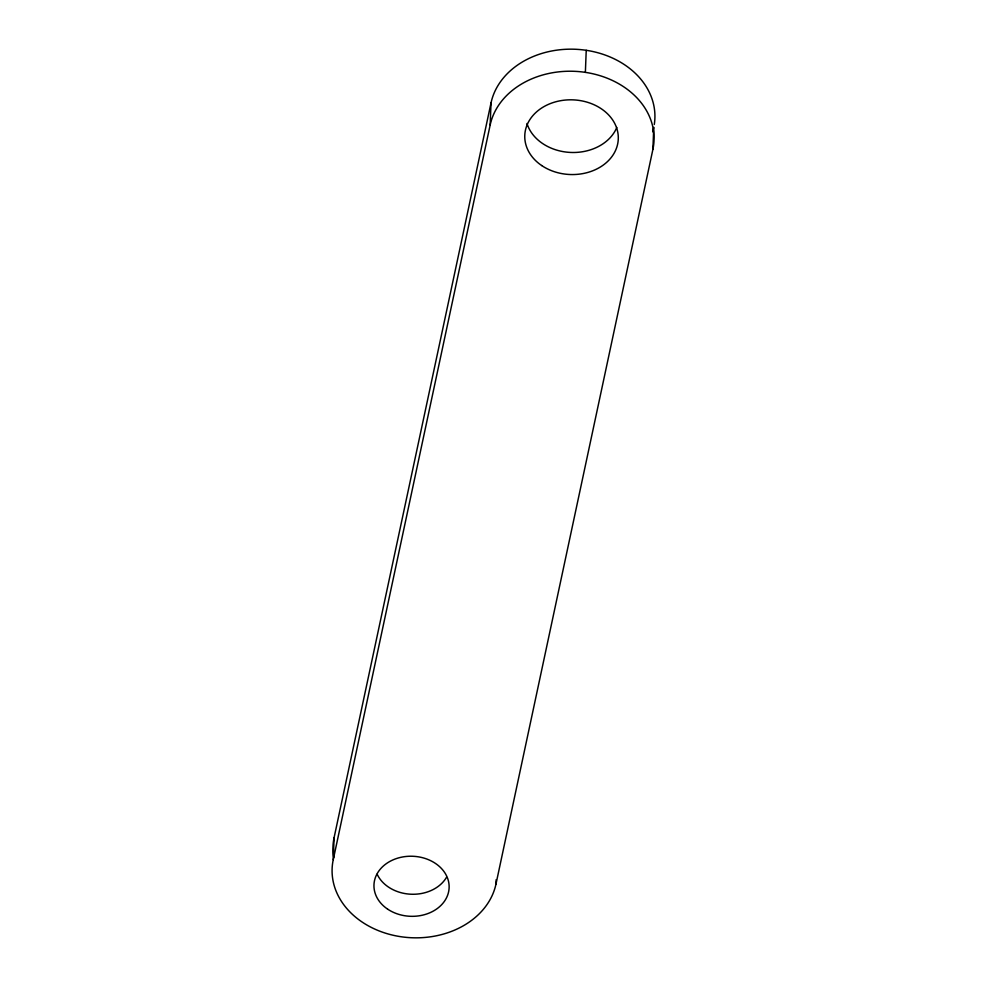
<?xml version="1.0" encoding="UTF-8"?>
<svg xmlns="http://www.w3.org/2000/svg" width="987" height="987" viewBox="0 0 987 987"><rect width="100%" height="100%" fill="white"/><g stroke="black" fill="none" stroke-linecap="round" stroke-linejoin="round"><path stroke-width="1.48" d="M652.789 131.839L653.752 127.323L652.9 149.382L495.98 884.068A82.563 65.932 2.2 0 1 400.771 936.7A82.563 65.932 2.2 0 1 333.248 859.677L334.099 837.618L491.02 102.932A82.563 65.932 2.2 0 1 584.464 50.053A82.563 65.932 2.2 0 1 654.282 124.498M333.248 859.677L490.169 124.991L491.02 102.932M495.98 884.068L496.153 879.664M652.9 149.382A82.563 65.932 2.2 0 0 585.377 72.359L586.229 50.3M490.169 124.991A82.563 65.932 2.2 0 1 585.377 72.359M333.692 857.654A82.563 65.932 2.2 0 1 334.099 837.618M616.813 127.434A46.784 37.358 2.2 0 1 570.622 152.442A46.784 37.358 2.2 0 1 526.984 123.486M446.556 877.221A37.605 30.042 2.2 0 1 410.974 894.222A37.605 30.042 2.2 0 1 377.133 874.174M541.69 165.545A46.784 37.358 2.2 0 0 617.64 144.102A46.784 37.358 2.2 0 0 555.274 101.92A46.784 37.358 2.2 0 0 541.69 165.545M387.546 909.076A37.605 30.042 2.2 0 0 448.604 891.841A37.605 30.042 2.2 0 0 398.464 857.925A37.605 30.042 2.2 0 0 387.546 909.076"/></g></svg>
